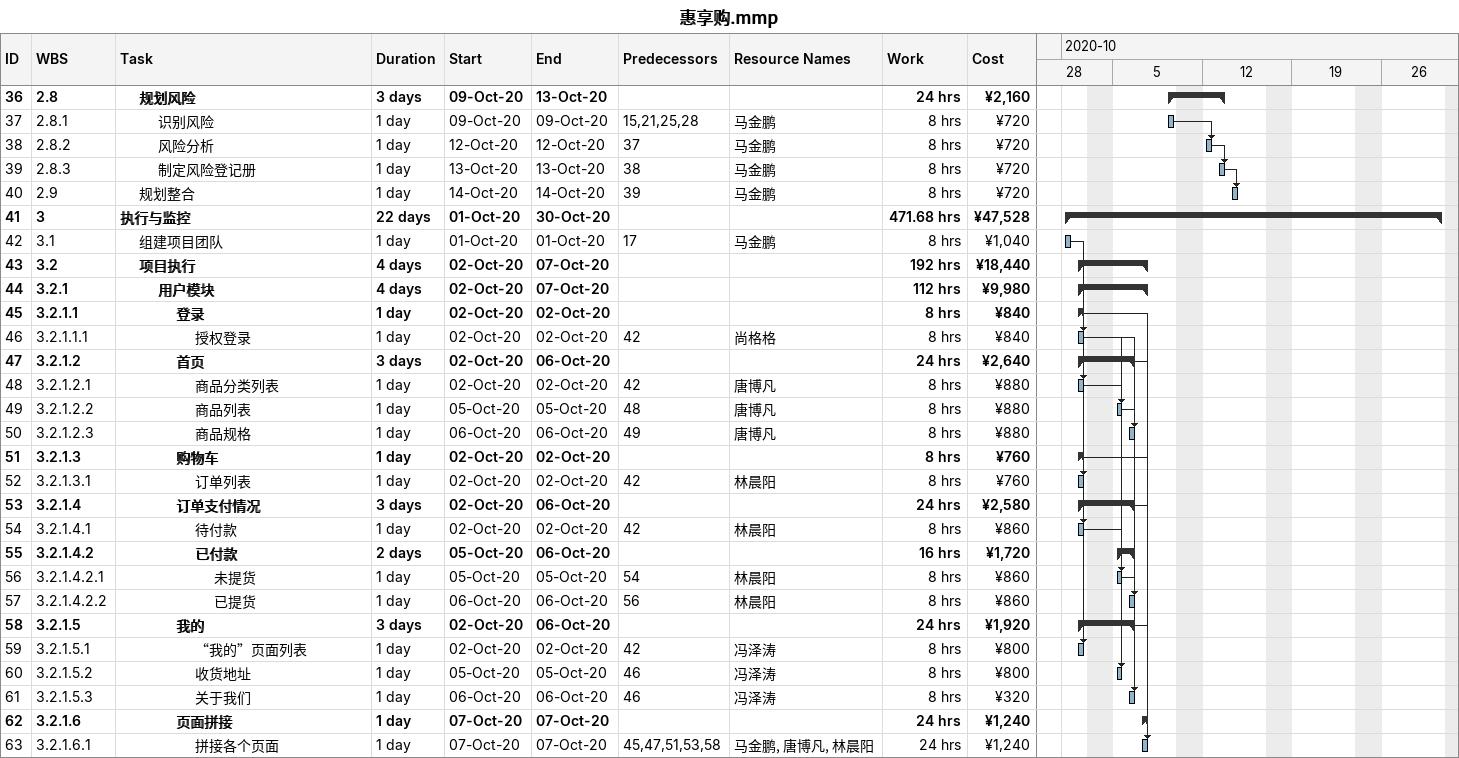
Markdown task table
惠享购.mmp

| ID | WBS | Task | Duration | Start | Finish | Predecessors | Resources | Work (h) | Cost (¥) |
|---|---|---|---|---|---|---|---|---|---|
| 36 | 2.8 | **规划风险** | 3d | 2020-10-09 | 2020-10-13 |  |  | 24 | 2160 |
| 37 | 2.8.1 | 识别风险 | 1d | 2020-10-09 | 2020-10-09 | 15, 21, 25, 28 | 马金鹏 | 8 | 720 |
| 38 | 2.8.2 | 风险分析 | 1d | 2020-10-12 | 2020-10-12 | 37 | 马金鹏 | 8 | 720 |
| 39 | 2.8.3 | 制定风险登记册 | 1d | 2020-10-13 | 2020-10-13 | 38 | 马金鹏 | 8 | 720 |
| 40 | 2.9 | 规划整合 | 1d | 2020-10-14 | 2020-10-14 | 39 | 马金鹏 | 8 | 720 |
| 41 | 3 | **执行与监控** | 22d | 2020-10-01 | 2020-10-30 |  |  | 471.68 | 47528 |
| 42 | 3.1 | 组建项目团队 | 1d | 2020-10-01 | 2020-10-01 | 17 | 马金鹏 | 8 | 1040 |
| 43 | 3.2 | **项目执行** | 4d | 2020-10-02 | 2020-10-07 |  |  | 192 | 18440 |
| 44 | 3.2.1 | **用户模块** | 4d | 2020-10-02 | 2020-10-07 |  |  | 112 | 9980 |
| 45 | 3.2.1.1 | **登录** | 1d | 2020-10-02 | 2020-10-02 |  |  | 8 | 840 |
| 46 | 3.2.1.1.1 | 授权登录 | 1d | 2020-10-02 | 2020-10-02 | 42 | 尚格格 | 8 | 840 |
| 47 | 3.2.1.2 | **首页** | 3d | 2020-10-02 | 2020-10-06 |  |  | 24 | 2640 |
| 48 | 3.2.1.2.1 | 商品分类列表 | 1d | 2020-10-02 | 2020-10-02 | 42 | 唐博凡 | 8 | 880 |
| 49 | 3.2.1.2.2 | 商品列表 | 1d | 2020-10-05 | 2020-10-05 | 48 | 唐博凡 | 8 | 880 |
| 50 | 3.2.1.2.3 | 商品规格 | 1d | 2020-10-06 | 2020-10-06 | 49 | 唐博凡 | 8 | 880 |
| 51 | 3.2.1.3 | **购物车** | 1d | 2020-10-02 | 2020-10-02 |  |  | 8 | 760 |
| 52 | 3.2.1.3.1 | 订单列表 | 1d | 2020-10-02 | 2020-10-02 | 42 | 林晨阳 | 8 | 760 |
| 53 | 3.2.1.4 | **订单支付情况** | 3d | 2020-10-02 | 2020-10-06 |  |  | 24 | 2580 |
| 54 | 3.2.1.4.1 | 待付款 | 1d | 2020-10-02 | 2020-10-02 | 42 | 林晨阳 | 8 | 860 |
| 55 | 3.2.1.4.2 | **已付款** | 2d | 2020-10-05 | 2020-10-06 |  |  | 16 | 1720 |
| 56 | 3.2.1.4.2.1 | 未提货 | 1d | 2020-10-05 | 2020-10-05 | 54 | 林晨阳 | 8 | 860 |
| 57 | 3.2.1.4.2.2 | 已提货 | 1d | 2020-10-06 | 2020-10-06 | 56 | 林晨阳 | 8 | 860 |
| 58 | 3.2.1.5 | **我的** | 3d | 2020-10-02 | 2020-10-06 |  |  | 24 | 1920 |
| 59 | 3.2.1.5.1 | “我的”页面列表 | 1d | 2020-10-02 | 2020-10-02 | 42 | 冯泽涛 | 8 | 800 |
| 60 | 3.2.1.5.2 | 收货地址 | 1d | 2020-10-05 | 2020-10-05 | 46 | 冯泽涛 | 8 | 800 |
| 61 | 3.2.1.5.3 | 关于我们 | 1d | 2020-10-06 | 2020-10-06 | 46 | 冯泽涛 | 8 | 320 |
| 62 | 3.2.1.6 | **页面拼接** | 1d | 2020-10-07 | 2020-10-07 |  |  | 24 | 1240 |
| 63 | 3.2.1.6.1 | 拼接各个页面 | 1d | 2020-10-07 | 2020-10-07 | 45, 47, 51, 53, 58 | 马金鹏, 唐博凡, 林晨阳 | 24 | 1240 |
